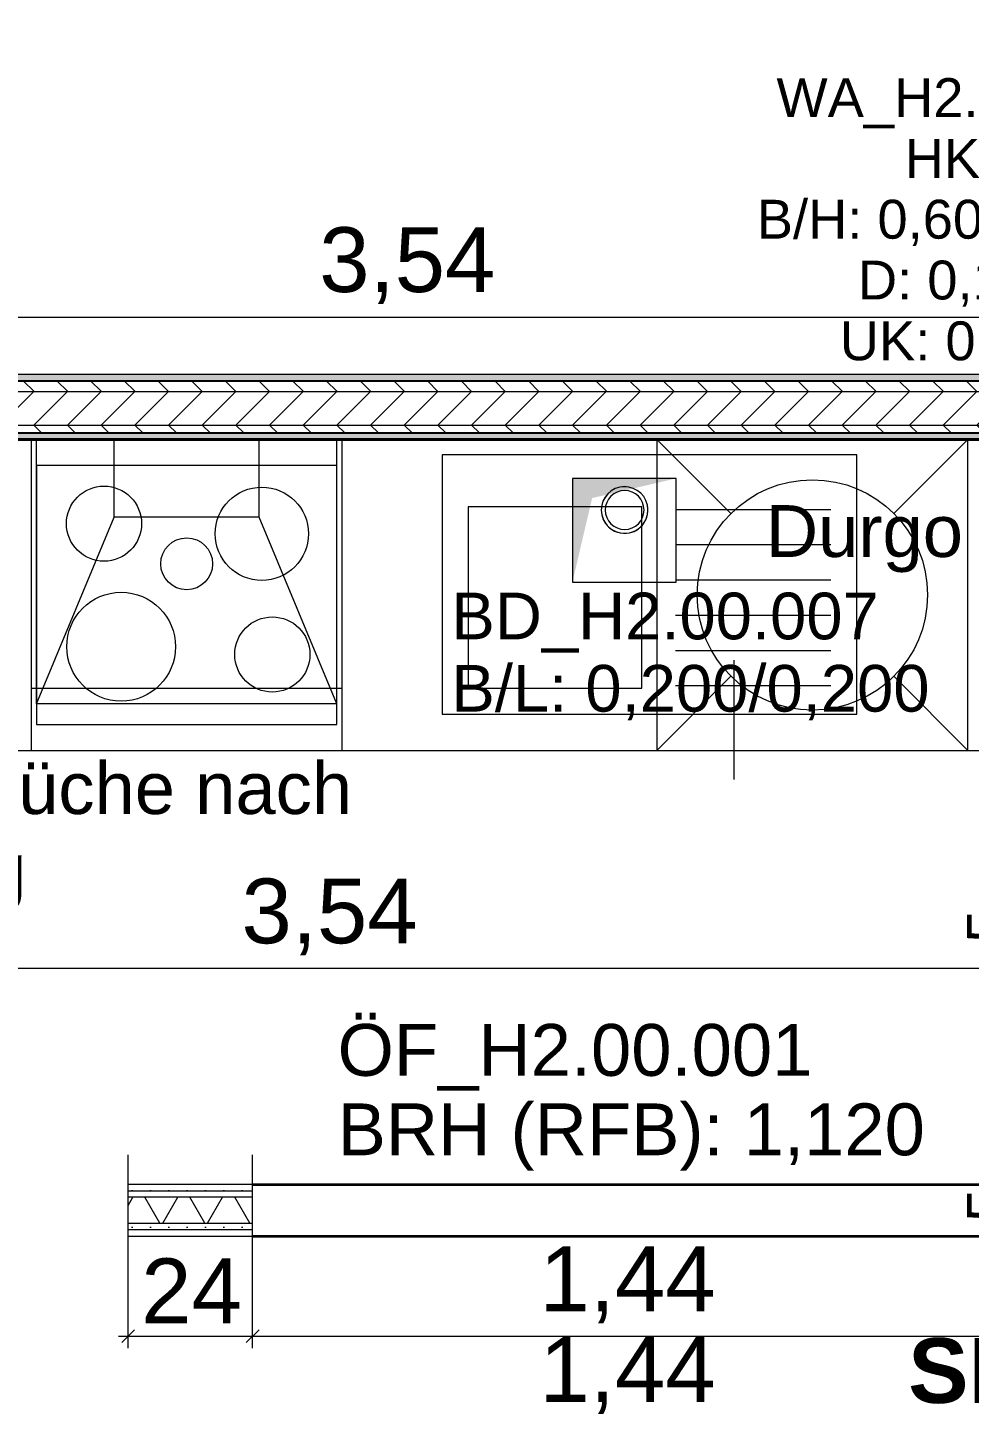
# Model space of a CAD drawing. Extents: x 0 to 42, y 0 to 29.7.
# Drawn here: x 15.005 to 16.822, y 11.083 to 13.764 of the extents above; entities that cross this region are included whole.
import ezdxf
from ezdxf.xclip import XClip

# ---------------------------------------------------------------- set-up
doc = ezdxf.new("R2010")
doc.units = 0
doc.header["$MEASUREMENT"] = 0
doc.header["$XCLIPFRAME"] = 0
doc.linetypes.add('Strichlinie_ eng', pattern=[0.115, 0.075, -0.04])
for name, color, linetype in [('0_30 - Räume', 7, 'Continuous'), ('0_40 - Durchbrüche', 7, 'Continuous'), ('331 - Tragende Außenwände.Statisch erforderlich', 7, 'Continuous'), ('341 - Tragende Innenwände', 7, 'Continuous'), ('342 - Nichttragende Innenwände', 7, 'Continuous'), ('351 - Deckenkonstruktionen.Decken', 7, 'Continuous'), ('352 - Deckenbeläge.Fußbodenaufbauten', 7, 'Continuous'), ('371 - Baukonstruktive Einbauten.Küchen_ Einbaumöbel_ Trockner_ Waschmaschine', 7, 'Continuous'), ('412 - Wasseranlagen.Sanitärobjekte', 7, 'Continuous'), ('5_00 - WP Ausbau - Bemaßung', 7, 'Continuous'), ('5_00 - WP Ausbau - Texte', 7, 'Continuous')]:
    doc.layers.add(name, color=color, linetype=linetype)
doc.styles.add('ERSTELLTER_STIL_1', font='arial.ttf')
doc.styles.add('ERSTELLTER_STIL_2', font='arial.ttf')
pattern_1 = [(45, (26.131676, 15.72738), (-0.01767767, 0.01767767), [0, -0.025])]

# ---------------------------------------------------------------- blocks, each defined once
blk = doc.blocks.new('Zeichnung_1_1', base_point=(26.1317, 15.7274))
at = {"layer": '341 - Tragende Innenwände', "linetype": 'Continuous', "lineweight": 18, "true_color": 0x9f9f9f}
h = blk.add_hatch(dxfattribs=at)
h.set_pattern_fill('Gips_0001', color=253, style=0, pattern_type=2)
h.set_pattern_definition(pattern_1)
h.paths.add_polyline_path([(14.059, 13.0822), (16.8988, 13.0822), (16.8988, 13.0947), (14.059, 13.0947)])
at = {"layer": '341 - Tragende Innenwände', "linetype": 'Continuous', "lineweight": 18, "true_color": 0x05000d}
h = blk.add_hatch(dxfattribs=at)
h.set_pattern_fill('Holz__Sperrholz_2__0001', color=178, style=0, pattern_type=2)
h.set_pattern_definition([(0, (26.131676, 15.72738), (0, 0.065), []), (45, (26.13168, 15.72738), (-0.13, 0.13), [0.091924, -0.091924]), (45, (26.19668, 15.72738), (-0.13, 0.13), [0.091924, -0.091924]), (45, (26.26168, 15.72738), (-0.13, 0.13), [0.091924, -0.091924]), (45, (26.32668, 15.72738), (-0.13, 0.13), [0.091924, -0.091924]), (315, (26.13168, 15.72738), (0.13, 0.13), [0.091924, -0.091924]), (315, (26.19668, 15.72738), (0.13, 0.13), [0.091924, -0.091924]), (315, (26.26168, 15.72738), (0.13, 0.13), [0.091924, -0.091924]), (315, (26.32668, 15.72738), (0.13, 0.13), [0.091924, -0.091924])])
h.paths.add_polyline_path([(13.809, 13.0822), (13.809, 12.9822), (16.8988, 12.9822), (16.8988, 13.0822)])
at = {"layer": '341 - Tragende Innenwände', "linetype": 'Continuous', "lineweight": 18, "true_color": 0x9f9f9f}
h = blk.add_hatch(dxfattribs=at)
h.set_pattern_fill('Gips_0001', color=253, style=0, pattern_type=2)
h.set_pattern_definition(pattern_1)
h.paths.add_polyline_path([(13.909, 12.9697), (17.449, 12.9697), (17.449, 12.9822), (16.8988, 12.9822), (13.909, 12.9822)])
at = {"layer": '342 - Nichttragende Innenwände', "linetype": 'Continuous', "lineweight": 18, "true_color": 0x9f9f9f}
h = blk.add_hatch(dxfattribs=at)
h.set_pattern_fill('Gips_0001', color=253, style=0, pattern_type=2)
h.set_pattern_definition(pattern_1)
h.paths.add_polyline_path([(15.1991, 11.5192), (15.4391, 11.5192), (15.4391, 11.5322), (15.1991, 11.5322)])
h = blk.add_hatch(dxfattribs=at)
h.set_pattern_fill('Gips_0001', color=253, style=0, pattern_type=2)
h.set_pattern_definition(pattern_1)
h.paths.add_polyline_path([(15.1991, 11.5192), (15.1991, 11.5072), (15.4391, 11.5072), (15.4391, 11.5192)])
at = {"layer": '342 - Nichttragende Innenwände', "linetype": 'Continuous', "lineweight": 18, "true_color": 0xcdcd00}
h = blk.add_hatch(dxfattribs=at)
h.set_pattern_fill('Dämmung__weich_0001', color=52, style=0, pattern_type=2)
h.set_pattern_definition([(60, (26.131676, 15.72738), (-0.0649519, 0.0375), []), (120, (26.131676, 15.72738), (0.0649519, 0.0375), [])])
h.paths.add_polyline_path([(15.4391, 11.5072), (15.1991, 11.5072), (15.1991, 11.4572), (15.4391, 11.4572), (15.4391, 11.4822)])
at = {"layer": '342 - Nichttragende Innenwände', "linetype": 'Continuous', "lineweight": 18, "true_color": 0x9f9f9f}
h = blk.add_hatch(dxfattribs=at)
h.set_pattern_fill('Gips_0001', color=253, style=0, pattern_type=2)
h.set_pattern_definition(pattern_1)
h.paths.add_polyline_path([(15.4391, 11.4572), (15.1991, 11.4572), (15.1991, 11.4452), (15.4391, 11.4452)])
h = blk.add_hatch(dxfattribs=at)
h.set_pattern_fill('Gips_0001', color=253, style=0, pattern_type=2)
h.set_pattern_definition(pattern_1)
h.paths.add_polyline_path([(15.1991, 11.4322), (15.4391, 11.4322), (15.4391, 11.4452), (15.1991, 11.4452)])
at = {"layer": '351 - Deckenkonstruktionen.Decken', "linetype": 'Continuous', "lineweight": 0, "true_color": 0x020006}
blk.add_hatch(color=178, dxfattribs=at).paths.add_polyline_path([(16.2564, 12.8945), (16.0564, 12.8945), (16.0564, 12.6945), (16.0944, 12.8565)])
at = {"layer": '331 - Tragende Außenwände.Statisch erforderlich', "color": 142, "linetype": 'Continuous', "lineweight": 18, "ltscale": 20, "true_color": 0x0089cd}
blk.add_line((16.3688, 12.3132), (16.3688, 12.544), dxfattribs=at)
at = {"layer": '341 - Tragende Innenwände', "color": 178, "linetype": 'Continuous', "lineweight": 25, "ltscale": 20, "true_color": 0x05000d}
for p, q in [((16.8988, 13.0822), (14.046, 13.0822)), ((13.896, 12.9822), (16.8988, 12.9822))]:
    blk.add_line(p, q, dxfattribs=at)
at = {"layer": '341 - Tragende Innenwände', "color": 178, "linetype": 'Continuous', "lineweight": 18, "ltscale": 20, "true_color": 0x05000d, "flags": 128}
for points in [[(16.8988, 13.0947), (14.059, 13.0947)], [(13.909, 12.9697), (17.449, 12.9697)]]:
    blk.add_lwpolyline(points, dxfattribs=at)
at = {"layer": '342 - Nichttragende Innenwände', "color": 178, "linetype": 'Continuous', "lineweight": 18, "ltscale": 20, "true_color": 0x05000d}
for p, q in [((15.4391, 11.5192), (15.4391, 11.5322)), ((15.4391, 11.5192), (15.4391, 11.5322)), ((15.4391, 11.5192), (15.1991, 11.5192)), ((15.4391, 11.5072), (15.1991, 11.5072)), ((15.4391, 11.5072), (15.4391, 11.5192)), ((15.4391, 11.5072), (15.4391, 11.5192)), ((15.4391, 11.4572), (15.4391, 11.5072)), ((15.4391, 11.4572), (15.4391, 11.5072)), ((15.1991, 11.4572), (15.4391, 11.4572)), ((15.4391, 11.4452), (15.4391, 11.4572)), ((15.4391, 11.4452), (15.4391, 11.4572)), ((15.1991, 11.4452), (15.4391, 11.4452)), ((15.4391, 11.4322), (15.4391, 11.4452)), ((15.4391, 11.4322), (15.4391, 11.4452))]:
    blk.add_line(p, q, dxfattribs=at)
at = {"layer": '342 - Nichttragende Innenwände', "color": 178, "linetype": 'Continuous', "lineweight": 35, "ltscale": 20, "true_color": 0x05000d}
for p, q in [((15.4391, 11.5322), (16.8791, 11.5322)), ((15.4391, 11.4322), (16.8791, 11.4322))]:
    blk.add_line(p, q, dxfattribs=at)
at = {"layer": '342 - Nichttragende Innenwände', "color": 178, "linetype": 'Continuous', "lineweight": 18, "ltscale": 20, "true_color": 0x05000d, "flags": 128}
for points in [[(15.4391, 11.5322), (15.1991, 11.5322)], [(15.1991, 11.5192), (15.1991, 11.5322)], [(15.1991, 11.5072), (15.1991, 11.5192)], [(15.1991, 11.4572), (15.1991, 11.5072)], [(15.1991, 11.4452), (15.1991, 11.4572)], [(15.1991, 11.4322), (15.1991, 11.4452)], [(15.1991, 11.4322), (15.4391, 11.4322)]]:
    blk.add_lwpolyline(points, dxfattribs=at)
at = {"layer": '351 - Deckenkonstruktionen.Decken', "color": 178, "linetype": 'Continuous', "lineweight": 18, "ltscale": 20, "true_color": 0x05000d, "flags": 128}
for points in [[(16.2564, 12.8945), (16.0564, 12.8945)], [(16.0564, 12.8945), (16.0564, 12.6945)], [(16.2564, 12.6945), (16.2564, 12.8945)], [(16.0564, 12.6945), (16.2564, 12.6945)]]:
    blk.add_lwpolyline(points, dxfattribs=at)
at = {"layer": '352 - Deckenbeläge.Fußbodenaufbauten', "color": 178, "linetype": 'Continuous', "lineweight": 35, "ltscale": 20, "true_color": 0x05000d, "flags": 128}
for points in [[(13.305, 15.5454), (11.5978, 15.5454), (11.5978, 12.9697), (17.6988, 12.9697), (17.6988, 14.5), (17.6056, 14.5), (17.6056, 14.2361), (16.6913, 14.2361), (16.6913, 14.5724), (13.3934, 14.5724), (13.3934, 14.6004), (13.2633, 14.6004), (13.2633, 15.5181), (13.305, 15.5181)], [(11.5978, 8.5535), (18.6562, 8.5535), (18.6562, 12.9697), (11.5978, 12.9697)]]:
    blk.add_lwpolyline(points, close=True, dxfattribs=at)
at = {"layer": '371 - Baukonstruktive Einbauten.Küchen_ Einbaumöbel_ Trockner_ Waschmaschine', "color": 9, "linetype": 'Strichlinie_ eng', "lineweight": 18, "ltscale": 20}
for p, q in [((15.022, 12.4597), (15.022, 12.9697)), ((15.172, 12.8197), (15.172, 12.9697)), ((15.452, 12.8197), (15.452, 12.9697)), ((15.602, 12.4597), (15.602, 12.9697)), ((15.022, 12.4597), (15.172, 12.8197)), ((15.452, 12.8197), (15.172, 12.8197)), ((15.602, 12.4597), (15.452, 12.8197)), ((15.602, 12.4597), (15.022, 12.4597))]:
    blk.add_line(p, q, dxfattribs=at)
at = {"layer": '371 - Baukonstruktive Einbauten.Küchen_ Einbaumöbel_ Trockner_ Waschmaschine', "color": 9, "linetype": 'Continuous', "lineweight": 18, "ltscale": 20}
for p, q in [((16.3623, 12.8268), (16.2195, 12.9697)), ((16.6766, 12.8268), (16.8195, 12.9697)), ((16.1903, 12.8397), (15.8553, 12.8397)), ((15.8553, 12.8397), (15.8553, 12.4897)), ((16.1903, 12.4897), (16.1903, 12.8397)), ((16.2553, 12.8347), (16.5553, 12.8347)), ((16.2553, 12.7667), (16.5553, 12.7667)), ((16.2553, 12.6987), (16.5553, 12.6987)), ((16.2553, 12.6307), (16.5553, 12.6307)), ((16.2553, 12.5627), (16.5553, 12.5627)), ((16.3623, 12.5126), (16.2195, 12.3697)), ((16.2553, 12.4947), (16.5553, 12.4947)), ((16.6766, 12.5126), (16.8195, 12.3697)), ((15.012, 12.4897), (15.612, 12.4897)), ((15.8553, 12.4897), (16.1903, 12.4897))]:
    blk.add_line(p, q, dxfattribs=at)
at = {"layer": '371 - Baukonstruktive Einbauten.Küchen_ Einbaumöbel_ Trockner_ Waschmaschine', "color": 9, "linetype": 'Continuous', "lineweight": 18, "ltscale": 20, "flags": 128}
for points in [[(17.449, 12.9697), (13.909, 12.9697), (13.909, 12.3697), (17.449, 12.3697)], [(15.012, 12.3697), (15.612, 12.3697), (15.612, 12.9697), (15.012, 12.9697)], [(16.2195, 12.3697), (16.8195, 12.3697), (16.8195, 12.9697), (16.2195, 12.9697)], [(15.8053, 12.4397), (16.6053, 12.4397), (16.6053, 12.9397), (15.8053, 12.9397)], [(15.022, 12.4197), (15.602, 12.4197), (15.602, 12.9197), (15.022, 12.9197)]]:
    blk.add_lwpolyline(points, close=True, dxfattribs=at)
at = {"layer": '371 - Baukonstruktive Einbauten.Küchen_ Einbaumöbel_ Trockner_ Waschmaschine', "color": 9, "linetype": 'Continuous', "lineweight": 18, "ltscale": 20}
for centre, radius in [((15.1525, 12.8072), 0.0725), ((15.457, 12.7877), 0.09), ((16.5195, 12.6697), 0.2222), ((15.312, 12.7297), 0.05), ((15.1856, 12.5697), 0.105), ((15.4773, 12.5547), 0.0725)]:
    blk.add_circle(centre, radius, dxfattribs=at)
at = {"layer": '412 - Wasseranlagen.Sanitärobjekte', "color": 178, "linetype": 'Continuous', "lineweight": 18, "ltscale": 20, "true_color": 0x05000d, "flags": 128}
for points in [[(16.2011, 12.843, 1), (16.1131, 12.8241, 1)], [(16.1571, 12.796, 1), (16.1571, 12.871, 1)]]:
    blk.add_lwpolyline(points, format="xyb", close=True, dxfattribs=at)
at = {"layer": '412 - Wasseranlagen.Sanitärobjekte', "color": 178, "linetype": 'Continuous', "lineweight": 18, "ltscale": 20, "true_color": 0x05000d}
for radius, start, end in [(0.045, 12.0962, 192.0962), (0.0375, 90, 270), (0.0375, 270, 90), (0.045, 192.0962, 12.0962)]:
    blk.add_arc((16.1571, 12.8335), radius, start, end, dxfattribs=at)
at = {"layer": '5_00 - WP Ausbau - Bemaßung', "color": 178, "linetype": 'Continuous', "lineweight": 18, "ltscale": 20, "true_color": 0x05000d}
for p, q in [((14.059, 13.2059), (17.5988, 13.2059)), ((13.909, 11.9491), (17.449, 11.9491)), ((15.1991, 11.2158), (15.1991, 11.5892)), ((15.4391, 11.2158), (15.4391, 11.5892)), ((15.1803, 11.2392), (15.1991, 11.2392)), ((15.2116, 11.2517), (15.1866, 11.2267)), ((15.1991, 11.2392), (15.4391, 11.2392)), ((15.4516, 11.2517), (15.4266, 11.2267)), ((15.4391, 11.2392), (16.8791, 11.2392))]:
    blk.add_line(p, q, dxfattribs=at)
at = {"layer": '0_30 - Räume', "color": 178, "linetype": 'Continuous', "lineweight": 18, "true_color": 0x05000d, "insert": (16.7043, 11.2354), "char_height": 0.125, "attachment_point": 1, "style": 'ERSTELLTER_STIL_2'}
blk.add_mtext('\\A1;{\\pqj;\\pt0;\\fArial|b1|i0|c0|p38;SPEIS}', dxfattribs=at)
at = {"layer": '0_40 - Durchbrüche', "color": 178, "linetype": 'Continuous', "lineweight": 18, "true_color": 0x05000d, "style": 'ERSTELLTER_STIL_1'}
for s, insert, char_height, attachment_point, line_spacing_factor in [('\\A1;{\\pqc;\\fArial|b0|i0|c0|p38;WA_H2.00.001\\P\\pqc;\\fArial|b0|i0|c0|p38;\\c245;HKV\\P\\pqc;\\fArial|b0|i0|c0|p38;\\c851973;B/H: \\fArial|b0|i0|c0|p38;0,600\\fArial|b0|i0|c0|p38;/\\fArial|b0|i0|c0|p38;0,910\\P\\pqc;\\fArial|b0|i0|c0|p38;D: \\fArial|b0|i0|c0|p38;0,112\\P\\pqc;\\fArial|b0|i0|c0|p38;UK: \\fArial|b0|i0|c0|p38;0,000}', (16.8053, 13.6668), 0.075, 2, 0.938501), ('\\A1;{\\pql;\\fArial|b0|i0|c0|p38;BD_H2.00.007\\P\\pql;\\fArial|b0|i0|c0|p38;B/L: \\fArial|b0|i0|c0|p38;0,200\\fArial|b0|i0|c0|p38;/\\fArial|b0|i0|c0|p38;0,200}', (15.8228, 12.674), 0.09, 1, 0.930054)]:
    blk.add_mtext(s, dxfattribs=dict(at, insert=insert, char_height=char_height, attachment_point=attachment_point, line_spacing_factor=line_spacing_factor))
at = {"layer": '5_00 - WP Ausbau - Bemaßung', "color": 178, "linetype": 'Continuous', "lineweight": 18, "true_color": 0x05000d, "char_height": 0.125, "attachment_point": 7, "style": 'ERSTELLTER_STIL_1'}
for s, insert, width in [('\\A1;{\\pql;\\fArial|b0|i0|c0|p38;3,54}', (15.5678, 13.2309), 0.332572), ('\\A1;{\\pql;\\fArial|b0|i0|c0|p38;3,54}', (15.4178, 11.9741), 0.332572), ('\\A1;{\\pql;\\fArial|b0|i0|c0|p38;1,44}', (15.9928, 11.2642), 0.332572), ('\\A1;{\\pql;\\fArial|b0|i0|c0|p38;24}', (15.2242, 11.2642), 0.189715), ('\\A1;{\\pql;\\fArial|b0|i0|c0|p38;1,44}', (15.9928, 11.0892), 0.332572)]:
    blk.add_mtext(s, dxfattribs=dict(at, insert=insert, width=width))
at = {"layer": '5_00 - WP Ausbau - Bemaßung', "color": 178, "linetype": 'Continuous', "lineweight": 18, "true_color": 0x05000d, "char_height": 0.125, "attachment_point": 7, "rotation": 90, "style": 'ERSTELLTER_STIL_1'}
for s, insert in [('\\A1;{\\pql;\\fArial|b0|i0|c0|p38;62\\fArial|b0|i0|c0|p38;\\A1{\\H.66x;\\S5^  ;}}', (17.0156, 11.8036)), ('\\A1;{\\pql;\\fArial|b0|i0|c0|p38;8\\fArial|b0|i0|c0|p38;\\A1{\\H.66x;\\S5^  ;}}', (17.0156, 11.3622))]:
    blk.add_mtext(s, dxfattribs=dict(at, insert=insert))
at = {"layer": '5_00 - WP Ausbau - Texte', "color": 36, "linetype": 'Continuous', "lineweight": 18, "true_color": 0x7e4100, "insert": (16.4296, 12.8429), "char_height": 0.1, "attachment_point": 1, "style": 'ERSTELLTER_STIL_1'}
blk.add_mtext('\\A1;{\\pql;\\fArial|b0|i0|c0|p38;Durgo}', dxfattribs=at)
at = {"layer": '5_00 - WP Ausbau - Texte', "color": 178, "linetype": 'Continuous', "lineweight": 18, "true_color": 0x05000d, "insert": (14.0315, 12.3468), "char_height": 0.1, "width": 1.992421, "attachment_point": 1, "line_spacing_factor": 0.940037, "style": 'ERSTELLTER_STIL_1'}
blk.add_mtext('\\A1;{\\pql;\\fArial|b0|i0|c0|p38;Installationen Küche nach Küchenplanung}', dxfattribs=at)
at = {"layer": '5_00 - WP Ausbau - Texte', "color": 178, "linetype": 'Continuous', "lineweight": 18, "true_color": 0x05000d, "insert": (15.6032, 11.8416), "char_height": 0.1, "attachment_point": 1, "line_spacing_factor": 0.919205, "style": 'ERSTELLTER_STIL_1'}
blk.add_mtext('\\A1;{\\pql;\\fArial|b0|i0|c0|p38;ÖF_H2.00.001\\P\\pql;\\fArial|b0|i0|c0|p38;BRH (RFB): \\fArial|b0|i0|c0|p38;1,120}', dxfattribs=at)

msp = doc.modelspace()

# ---------------------------------------------------------------- block references
at = {"color": 178, "linetype": 'Continuous', "lineweight": 25, "ltscale": 20, "true_color": 0x05000d}
ref = msp.add_blockref('Zeichnung_1_1', (26.1317, 15.7274), dxfattribs=at)
XClip(ref).set_block_clipping_path([(4.1980274282, 3.0257570699), (31.7992466844, 24.1343286538)])

doc.saveas('drawing.dxf')
